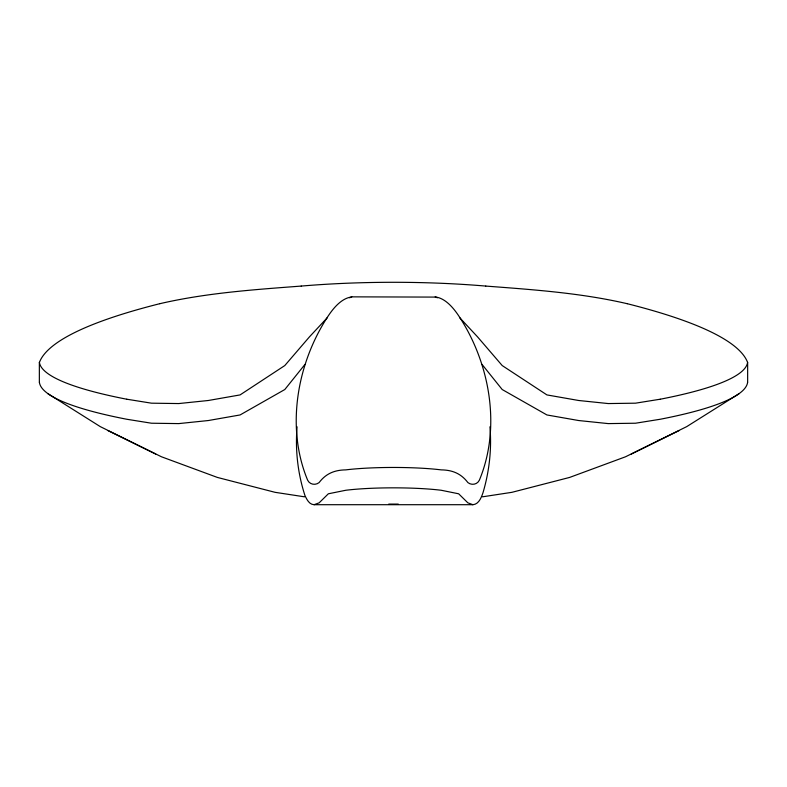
<?xml version="1.0" encoding="UTF-8"?>
<svg xmlns="http://www.w3.org/2000/svg" width="787" height="787" viewBox="0 0 787 787"><rect width="100%" height="100%" fill="white"/><g stroke="black" fill="none" stroke-linecap="round" stroke-linejoin="round"><path stroke-width="1.18" d="M297.073 426.8C295.135 449.918 297.781 473.499 304.962 495.574C306.822 499.42 309.163 504.516 314.092 504.703L472.908 504.703C478.742 504.241 481.231 497.768 482.913 492.987C489.288 471.62 491.865 449.033 489.927 426.8M351.799 296.856L350.845 297.093A2680.699 213.769 90 0 0 328.209 315.971C297.083 363.073 285.592 427.282 307.687 480.296C309.842 484.635 315.42 485.51 319.089 482.608C325.798 473.725 334.318 470.016 345.798 469.878A67.161 8.175 0 0 1 441.212 469.878C452.692 470.016 461.202 473.725 467.911 482.608C471.58 485.51 477.158 484.635 479.313 480.296C501.408 427.282 489.917 363.073 458.791 315.971A2680.699 213.769 90 0 0 436.155 297.093L351.799 296.856L349.576 297.801M304.943 364.44L284.796 389.535L240.074 414.956L208.339 420.533L178.728 423.603L151.468 423.219L126.786 419.255A447.114 64.19 0 0 1 39.419 382.443M327.5 317.495L309.488 336.826L284.796 365.562L240.074 394.917L208.339 400.494L178.728 403.564L151.468 403.18L126.786 399.216M739.091 393.667L686.726 426.623L625.547 456.775L569.64 477.424L511.934 492.318L482.48 496.823M631.282 454.069L679.083 430.597M159.82 303.693C206.204 292.931 253.857 289.665 301.214 286.075M314.092 504.703L319.148 502.834L328.346 493.793L345.798 490.262A67.161 8.175 0 0 1 441.212 490.262L458.654 493.793L467.852 502.834L472.908 504.703M660.214 399.216L635.532 403.18L608.272 403.564L578.661 400.494L546.926 394.917L502.204 365.562L477.512 336.826L459.5 317.495M398.261 504.093L388.739 504.093M485.786 286.075C533.143 289.665 580.796 292.931 627.18 303.693M304.52 496.823L275.066 492.318L217.36 477.424L161.453 456.775L100.274 426.623L47.909 393.667M437.424 297.801L435.191 296.866M107.917 430.597L155.718 454.069M482.057 364.44L502.204 389.535L546.926 414.956L578.661 420.533L608.272 423.603L635.532 423.219L660.214 419.255A447.114 64.19 0 0 0 747.581 382.443M747.65 362.404L747.65 382.443M39.35 362.404L39.35 382.443M627.219 303.693A925.915 132.924 0 0 1 747.581 362.404A447.114 64.19 0 0 1 660.263 399.216M126.737 399.216A447.114 64.19 0 0 1 39.419 362.404A925.915 132.924 0 0 1 159.781 303.693M301.214 286.075A263.35 59.635 0 0 1 485.786 286.075"/></g></svg>
